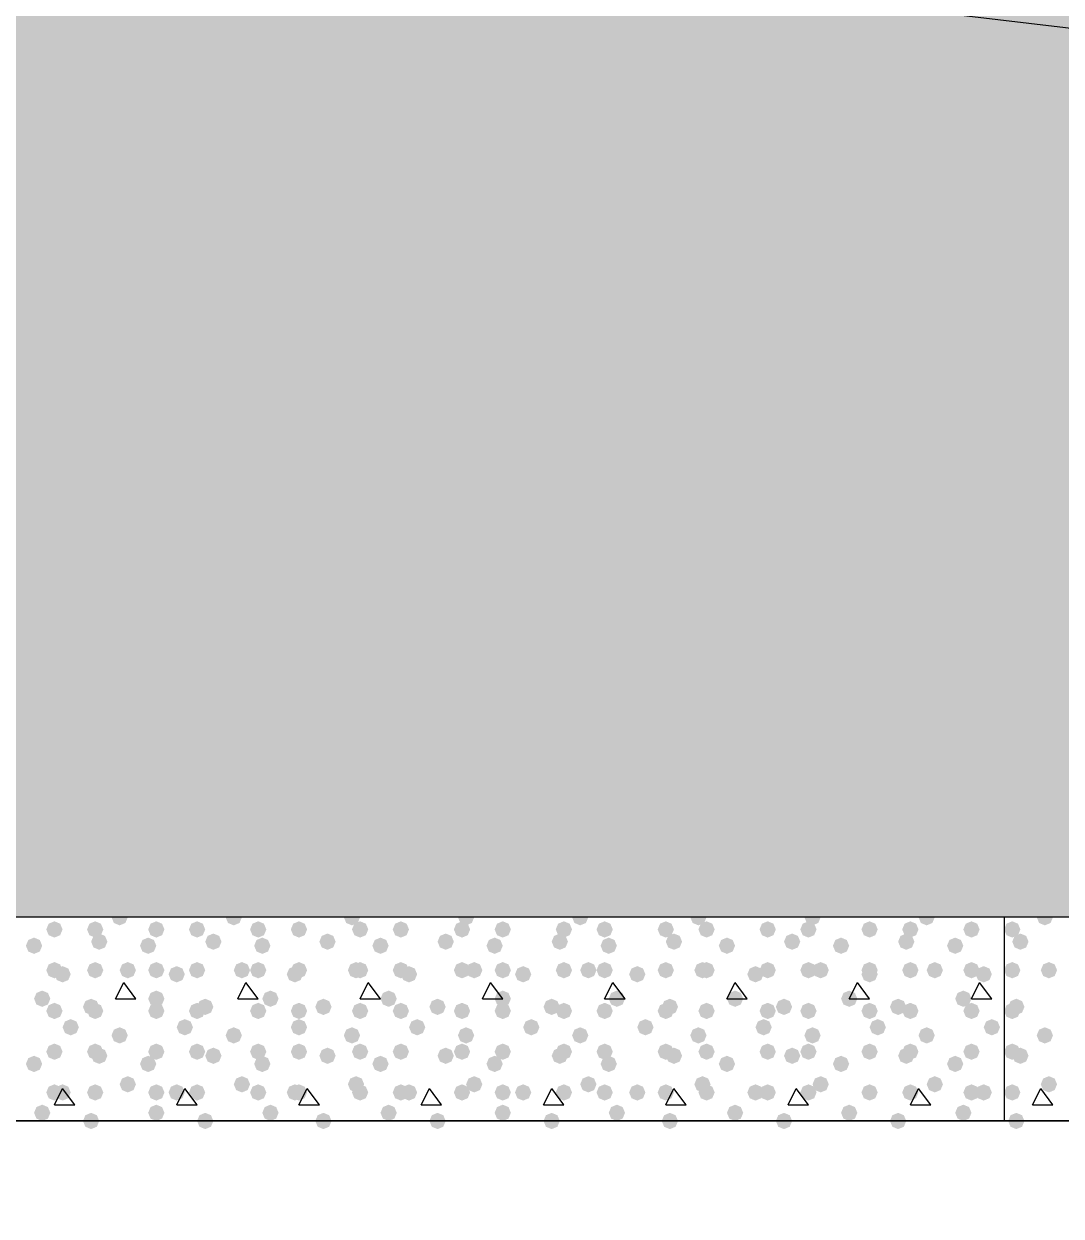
# Model space of a CAD drawing. Header units: millimetres. Extents: x 0 to 420, y 0 to 297.
# Drawn here: x 290.55 to 301.33, y 182.44 to 194.83 of the extents above; entities that cross this region are included whole.
import ezdxf

# ---------------------------------------------------------------- set-up
doc = ezdxf.new("R2010")
doc.units = ezdxf.units.MM
doc.layers.get('0').update_dxf_attribs({"linetype": 'CONTINUOUS'})

msp = doc.modelspace()

# ---------------------------------------------------------------- hatches: boundary and pattern name
at = {"true_color": 0x000008}
h = msp.add_hatch(color=0, dxfattribs=at)
h.paths.add_polyline_path([(379.518333, 204.639333), (218.101333, 204.639333), (379.518333, 185.547)], flags=0)
h.paths.add_polyline_path([(218.101333, 204.639333), (379.518333, 185.547), (218.101333, 185.547)], flags=0)
for points in [[(291.634333, 185.547), (291.609462, 185.487204), (291.549667, 185.462333), (291.489871, 185.487204), (291.465, 185.547), (291.489871, 185.606796), (291.549667, 185.631667), (291.609462, 185.606796)], [(292.819667, 185.547), (292.794796, 185.487204), (292.735, 185.462333), (292.675204, 185.487204), (292.650333, 185.547), (292.675204, 185.606796), (292.735, 185.631667), (292.794796, 185.606796)], [(294.047333, 185.547), (294.022462, 185.487204), (293.962667, 185.462333), (293.902871, 185.487204), (293.878, 185.547), (293.902871, 185.606796), (293.962667, 185.631667), (294.022462, 185.606796)], [(295.232667, 185.547), (295.207796, 185.487204), (295.148, 185.462333), (295.088204, 185.487204), (295.063333, 185.547), (295.088204, 185.606796), (295.148, 185.631667), (295.207796, 185.606796)], [(296.418, 185.547), (296.393129, 185.487204), (296.333333, 185.462333), (296.273537, 185.487204), (296.248667, 185.547), (296.273537, 185.606796), (296.333333, 185.631667), (296.393129, 185.606796)], [(297.645667, 185.547), (297.620796, 185.487204), (297.561, 185.462333), (297.501204, 185.487204), (297.476333, 185.547), (297.501204, 185.606796), (297.561, 185.631667), (297.620796, 185.606796)], [(298.831, 185.547), (298.806129, 185.487204), (298.746333, 185.462333), (298.686537, 185.487204), (298.661667, 185.547), (298.686537, 185.606796), (298.746333, 185.631667), (298.806129, 185.606796)], [(300.016333, 185.547), (299.991463, 185.487204), (299.931667, 185.462333), (299.871871, 185.487204), (299.847, 185.547), (299.871871, 185.606796), (299.931667, 185.631667), (299.991462, 185.606796)], [(290.957, 185.42), (290.932129, 185.360204), (290.872333, 185.335333), (290.812538, 185.360204), (290.787667, 185.42), (290.812537, 185.479796), (290.872333, 185.504667), (290.932129, 185.479796)], [(291.380333, 185.42), (291.355463, 185.360204), (291.295667, 185.335333), (291.235871, 185.360204), (291.211, 185.42), (291.235871, 185.479796), (291.295667, 185.504667), (291.355462, 185.479796)], [(292.015333, 185.42), (291.990463, 185.360204), (291.930667, 185.335333), (291.870871, 185.360204), (291.846, 185.42), (291.870871, 185.479796), (291.930667, 185.504667), (291.990462, 185.479796)], [(292.438667, 185.42), (292.413796, 185.360204), (292.354, 185.335333), (292.294204, 185.360204), (292.269333, 185.42), (292.294204, 185.479796), (292.354, 185.504667), (292.413796, 185.479796)], [(293.073667, 185.42), (293.048796, 185.360204), (292.989, 185.335333), (292.929204, 185.360204), (292.904333, 185.42), (292.929204, 185.479796), (292.989, 185.504667), (293.048796, 185.479796)], [(293.497, 185.42), (293.472129, 185.360204), (293.412333, 185.335333), (293.352538, 185.360204), (293.327667, 185.42), (293.352537, 185.479796), (293.412333, 185.504667), (293.472129, 185.479796)], [(294.132, 185.42), (294.107129, 185.360204), (294.047333, 185.335333), (293.987538, 185.360204), (293.962667, 185.42), (293.987537, 185.479796), (294.047333, 185.504667), (294.107129, 185.479796)], [(294.555333, 185.42), (294.530463, 185.360204), (294.470667, 185.335333), (294.410871, 185.360204), (294.386, 185.42), (294.410871, 185.479796), (294.470667, 185.504667), (294.530462, 185.479796)], [(295.190333, 185.42), (295.165462, 185.360204), (295.105667, 185.335333), (295.045871, 185.360204), (295.021, 185.42), (295.045871, 185.479796), (295.105667, 185.504667), (295.165462, 185.479796)], [(295.613667, 185.42), (295.588796, 185.360204), (295.529, 185.335333), (295.469204, 185.360204), (295.444333, 185.42), (295.469204, 185.479796), (295.529, 185.504667), (295.588796, 185.479796)], [(296.248667, 185.42), (296.223796, 185.360204), (296.164, 185.335333), (296.104204, 185.360204), (296.079333, 185.42), (296.104204, 185.479796), (296.164, 185.504667), (296.223796, 185.479796)], [(296.672, 185.42), (296.647129, 185.360204), (296.587333, 185.335333), (296.527537, 185.360204), (296.502667, 185.42), (296.527537, 185.479796), (296.587333, 185.504667), (296.647129, 185.479796)], [(297.307, 185.42), (297.282129, 185.360204), (297.222333, 185.335333), (297.162537, 185.360204), (297.137667, 185.42), (297.162537, 185.479796), (297.222333, 185.504667), (297.282129, 185.479796)], [(297.730333, 185.42), (297.705462, 185.360204), (297.645667, 185.335333), (297.585871, 185.360204), (297.561, 185.42), (297.585871, 185.479796), (297.645667, 185.504667), (297.705462, 185.479796)], [(298.365333, 185.42), (298.340463, 185.360204), (298.280667, 185.335333), (298.220871, 185.360204), (298.196, 185.42), (298.220871, 185.479796), (298.280667, 185.504667), (298.340462, 185.479796)], [(298.788667, 185.42), (298.763796, 185.360204), (298.704, 185.335333), (298.644204, 185.360204), (298.619333, 185.42), (298.644204, 185.479796), (298.704, 185.504667), (298.763796, 185.479796)], [(299.423667, 185.42), (299.398796, 185.360204), (299.339, 185.335333), (299.279204, 185.360204), (299.254333, 185.42), (299.279204, 185.479796), (299.339, 185.504667), (299.398796, 185.479796)], [(299.847, 185.42), (299.822129, 185.360204), (299.762333, 185.335333), (299.702538, 185.360204), (299.677667, 185.42), (299.702537, 185.479796), (299.762333, 185.504667), (299.822129, 185.479796)], [(300.482, 185.42), (300.457129, 185.360204), (300.397333, 185.335333), (300.337538, 185.360204), (300.312667, 185.42), (300.337537, 185.479796), (300.397333, 185.504667), (300.457129, 185.479796)], [(290.745333, 185.250667), (290.720463, 185.190871), (290.660667, 185.166), (290.600871, 185.190871), (290.576, 185.250667), (290.600871, 185.310462), (290.660667, 185.335333), (290.720462, 185.310463)], [(291.422667, 185.293), (291.397796, 185.233204), (291.338, 185.208333), (291.278204, 185.233204), (291.253333, 185.293), (291.278204, 185.352796), (291.338, 185.377667), (291.397796, 185.352796)], [(291.930667, 185.250667), (291.905796, 185.190871), (291.846, 185.166), (291.786204, 185.190871), (291.761333, 185.250667), (291.786204, 185.310462), (291.846, 185.335333), (291.905796, 185.310463)], [(292.608, 185.293), (292.583129, 185.233204), (292.523333, 185.208333), (292.463538, 185.233204), (292.438667, 185.293), (292.463537, 185.352796), (292.523333, 185.377667), (292.583129, 185.352796)], [(293.116, 185.250667), (293.091129, 185.190871), (293.031333, 185.166), (292.971537, 185.190871), (292.946667, 185.250667), (292.971537, 185.310462), (293.031333, 185.335333), (293.091129, 185.310463)], [(293.793333, 185.293), (293.768462, 185.233204), (293.708667, 185.208333), (293.648871, 185.233204), (293.624, 185.293), (293.648871, 185.352796), (293.708667, 185.377667), (293.768462, 185.352796)], [(294.343667, 185.250667), (294.318796, 185.190871), (294.259, 185.166), (294.199204, 185.190871), (294.174333, 185.250667), (294.199204, 185.310462), (294.259, 185.335333), (294.318796, 185.310463)], [(295.021, 185.293), (294.996129, 185.233204), (294.936333, 185.208333), (294.876537, 185.233204), (294.851667, 185.293), (294.876537, 185.352796), (294.936333, 185.377667), (294.996129, 185.352796)], [(295.529, 185.250667), (295.504129, 185.190871), (295.444333, 185.166), (295.384537, 185.190871), (295.359667, 185.250667), (295.384537, 185.310462), (295.444333, 185.335333), (295.504129, 185.310463)], [(296.206333, 185.293), (296.181462, 185.233204), (296.121667, 185.208333), (296.061871, 185.233204), (296.037, 185.293), (296.061871, 185.352796), (296.121667, 185.377667), (296.181462, 185.352796)], [(296.714333, 185.250667), (296.689462, 185.190871), (296.629667, 185.166), (296.569871, 185.190871), (296.545, 185.250667), (296.569871, 185.310462), (296.629667, 185.335333), (296.689462, 185.310463)], [(297.391667, 185.293), (297.366796, 185.233204), (297.307, 185.208333), (297.247204, 185.233204), (297.222333, 185.293), (297.247204, 185.352796), (297.307, 185.377667), (297.366796, 185.352796)], [(297.942, 185.250667), (297.917129, 185.190871), (297.857333, 185.166), (297.797537, 185.190871), (297.772667, 185.250667), (297.797537, 185.310462), (297.857333, 185.335333), (297.917129, 185.310463)], [(298.619333, 185.293), (298.594462, 185.233204), (298.534667, 185.208333), (298.474871, 185.233204), (298.45, 185.293), (298.474871, 185.352796), (298.534667, 185.377667), (298.594462, 185.352796)], [(299.127333, 185.250667), (299.102462, 185.190871), (299.042667, 185.166), (298.982871, 185.190871), (298.958, 185.250667), (298.982871, 185.310462), (299.042667, 185.335333), (299.102462, 185.310463)], [(299.804667, 185.293), (299.779796, 185.233204), (299.72, 185.208333), (299.660204, 185.233204), (299.635333, 185.293), (299.660204, 185.352796), (299.72, 185.377667), (299.779796, 185.352796)], [(300.312667, 185.250667), (300.287796, 185.190871), (300.228, 185.166), (300.168204, 185.190871), (300.143333, 185.250667), (300.168204, 185.310462), (300.228, 185.335333), (300.287796, 185.310463)], [(290.957, 184.996667), (290.932129, 184.936871), (290.872333, 184.912), (290.812538, 184.936871), (290.787667, 184.996667), (290.812537, 185.056462), (290.872333, 185.081333), (290.932129, 185.056463)], [(291.380333, 184.996667), (291.355463, 184.936871), (291.295667, 184.912), (291.235871, 184.936871), (291.211, 184.996667), (291.235871, 185.056462), (291.295667, 185.081333), (291.355462, 185.056463)], [(291.719, 184.996667), (291.694129, 184.936871), (291.634333, 184.912), (291.574538, 184.936871), (291.549667, 184.996667), (291.574537, 185.056462), (291.634333, 185.081333), (291.694129, 185.056463)], [(292.015333, 184.996667), (291.990463, 184.936871), (291.930667, 184.912), (291.870871, 184.936871), (291.846, 184.996667), (291.870871, 185.056462), (291.930667, 185.081333), (291.990462, 185.056463)], [(292.438667, 184.996667), (292.413796, 184.936871), (292.354, 184.912), (292.294204, 184.936871), (292.269333, 184.996667), (292.294204, 185.056462), (292.354, 185.081333), (292.413796, 185.056463)], [(292.904333, 184.996667), (292.879462, 184.936871), (292.819667, 184.912), (292.759871, 184.936871), (292.735, 184.996667), (292.759871, 185.056462), (292.819667, 185.081333), (292.879462, 185.056463)], [(293.073667, 184.996667), (293.048796, 184.936871), (292.989, 184.912), (292.929204, 184.936871), (292.904333, 184.996667), (292.929204, 185.056462), (292.989, 185.081333), (293.048796, 185.056463)], [(293.497, 184.996667), (293.472129, 184.936871), (293.412333, 184.912), (293.352538, 184.936871), (293.327667, 184.996667), (293.352537, 185.056462), (293.412333, 185.081333), (293.472129, 185.056463)], [(294.089667, 184.996667), (294.064796, 184.936871), (294.005, 184.912), (293.945204, 184.936871), (293.920333, 184.996667), (293.945204, 185.056462), (294.005, 185.081333), (294.064796, 185.056463)], [(294.132, 184.996667), (294.107129, 184.936871), (294.047333, 184.912), (293.987538, 184.936871), (293.962667, 184.996667), (293.987537, 185.056462), (294.047333, 185.081333), (294.107129, 185.056463)], [(294.555333, 184.996667), (294.530463, 184.936871), (294.470667, 184.912), (294.410871, 184.936871), (294.386, 184.996667), (294.410871, 185.056462), (294.470667, 185.081333), (294.530462, 185.056463)], [(295.190333, 184.996667), (295.165462, 184.936871), (295.105667, 184.912), (295.045871, 184.936871), (295.021, 184.996667), (295.045871, 185.056462), (295.105667, 185.081333), (295.165462, 185.056463)], [(295.317333, 184.996667), (295.292462, 184.936871), (295.232667, 184.912), (295.172871, 184.936871), (295.148, 184.996667), (295.172871, 185.056462), (295.232667, 185.081333), (295.292462, 185.056463)], [(295.613667, 184.996667), (295.588796, 184.936871), (295.529, 184.912), (295.469204, 184.936871), (295.444333, 184.996667), (295.469204, 185.056462), (295.529, 185.081333), (295.588796, 185.056463)], [(296.248667, 184.996667), (296.223796, 184.936871), (296.164, 184.912), (296.104204, 184.936871), (296.079333, 184.996667), (296.104204, 185.056462), (296.164, 185.081333), (296.223796, 185.056463)], [(296.502667, 184.996667), (296.477796, 184.936871), (296.418, 184.912), (296.358204, 184.936871), (296.333333, 184.996667), (296.358204, 185.056462), (296.418, 185.081333), (296.477796, 185.056463)], [(296.672, 184.996667), (296.647129, 184.936871), (296.587333, 184.912), (296.527537, 184.936871), (296.502667, 184.996667), (296.527537, 185.056462), (296.587333, 185.081333), (296.647129, 185.056463)], [(297.307, 184.996667), (297.282129, 184.936871), (297.222333, 184.912), (297.162537, 184.936871), (297.137667, 184.996667), (297.162537, 185.056462), (297.222333, 185.081333), (297.282129, 185.056463)], [(297.688, 184.996667), (297.663129, 184.936871), (297.603333, 184.912), (297.543537, 184.936871), (297.518667, 184.996667), (297.543537, 185.056462), (297.603333, 185.081333), (297.663129, 185.056463)], [(297.730333, 184.996667), (297.705462, 184.936871), (297.645667, 184.912), (297.585871, 184.936871), (297.561, 184.996667), (297.585871, 185.056462), (297.645667, 185.081333), (297.705462, 185.056463)], [(298.365333, 184.996667), (298.340463, 184.936871), (298.280667, 184.912), (298.220871, 184.936871), (298.196, 184.996667), (298.220871, 185.056462), (298.280667, 185.081333), (298.340462, 185.056463)], [(298.788667, 184.996667), (298.763796, 184.936871), (298.704, 184.912), (298.644204, 184.936871), (298.619333, 184.996667), (298.644204, 185.056462), (298.704, 185.081333), (298.763796, 185.056463)], [(298.915667, 184.996667), (298.890796, 184.936871), (298.831, 184.912), (298.771204, 184.936871), (298.746333, 184.996667), (298.771204, 185.056462), (298.831, 185.081333), (298.890796, 185.056463)], [(299.423667, 184.996667), (299.398796, 184.936871), (299.339, 184.912), (299.279204, 184.936871), (299.254333, 184.996667), (299.279204, 185.056462), (299.339, 185.081333), (299.398796, 185.056463)], [(299.847, 184.996667), (299.822129, 184.936871), (299.762333, 184.912), (299.702538, 184.936871), (299.677667, 184.996667), (299.702537, 185.056462), (299.762333, 185.081333), (299.822129, 185.056463)], [(300.101, 184.996667), (300.076129, 184.936871), (300.016333, 184.912), (299.956537, 184.936871), (299.931667, 184.996667), (299.956537, 185.056462), (300.016333, 185.081333), (300.076129, 185.056463)], [(300.482, 184.996667), (300.457129, 184.936871), (300.397333, 184.912), (300.337538, 184.936871), (300.312667, 184.996667), (300.337537, 185.056462), (300.397333, 185.081333), (300.457129, 185.056463)], [(291.041667, 184.954333), (291.016796, 184.894537), (290.957, 184.869667), (290.897204, 184.894537), (290.872333, 184.954333), (290.897204, 185.014129), (290.957, 185.039), (291.016796, 185.014129)], [(292.227, 184.954333), (292.202129, 184.894537), (292.142333, 184.869667), (292.082538, 184.894537), (292.057667, 184.954333), (292.082537, 185.014129), (292.142333, 185.039), (292.202129, 185.014129)], [(293.454667, 184.954333), (293.429796, 184.894537), (293.37, 184.869667), (293.310204, 184.894537), (293.285333, 184.954333), (293.310204, 185.014129), (293.37, 185.039), (293.429796, 185.014129)], [(294.64, 184.954333), (294.615129, 184.894537), (294.555333, 184.869667), (294.495538, 184.894537), (294.470667, 184.954333), (294.495537, 185.014129), (294.555333, 185.039), (294.615129, 185.014129)], [(295.825333, 184.954333), (295.800462, 184.894537), (295.740667, 184.869667), (295.680871, 184.894537), (295.656, 184.954333), (295.680871, 185.014129), (295.740667, 185.039), (295.800462, 185.014129)], [(297.010667, 184.954333), (296.985796, 184.894537), (296.926, 184.869667), (296.866204, 184.894537), (296.841333, 184.954333), (296.866204, 185.014129), (296.926, 185.039), (296.985796, 185.014129)], [(298.238333, 184.954333), (298.213462, 184.894537), (298.153667, 184.869667), (298.093871, 184.894537), (298.069, 184.954333), (298.093871, 185.014129), (298.153667, 185.039), (298.213462, 185.014129)], [(299.423667, 184.954333), (299.398796, 184.894537), (299.339, 184.869667), (299.279204, 184.894537), (299.254333, 184.954333), (299.279204, 185.014129), (299.339, 185.039), (299.398796, 185.014129)], [(300.609, 184.954333), (300.584129, 184.894537), (300.524333, 184.869667), (300.464538, 184.894537), (300.439667, 184.954333), (300.464537, 185.014129), (300.524333, 185.039), (300.584129, 185.014129)], [(290.83, 184.700333), (290.805129, 184.640537), (290.745333, 184.615667), (290.685538, 184.640537), (290.660667, 184.700333), (290.685537, 184.760129), (290.745333, 184.785), (290.805129, 184.760129)], [(291.338, 184.615667), (291.313129, 184.555871), (291.253333, 184.531), (291.193537, 184.555871), (291.168667, 184.615667), (291.193537, 184.675462), (291.253333, 184.700333), (291.313129, 184.675463)], [(292.015333, 184.700333), (291.990463, 184.640537), (291.930667, 184.615667), (291.870871, 184.640537), (291.846, 184.700333), (291.870871, 184.760129), (291.930667, 184.785), (291.990462, 184.760129)], [(292.523333, 184.615667), (292.498462, 184.555871), (292.438667, 184.531), (292.378871, 184.555871), (292.354, 184.615667), (292.378871, 184.675462), (292.438667, 184.700333), (292.498462, 184.675463)], [(293.200667, 184.700333), (293.175796, 184.640537), (293.116, 184.615667), (293.056204, 184.640537), (293.031333, 184.700333), (293.056204, 184.760129), (293.116, 184.785), (293.175796, 184.760129)], [(293.751, 184.615667), (293.726129, 184.555871), (293.666333, 184.531), (293.606537, 184.555871), (293.581667, 184.615667), (293.606537, 184.675462), (293.666333, 184.700333), (293.726129, 184.675463)], [(294.428333, 184.700333), (294.403462, 184.640537), (294.343667, 184.615667), (294.283871, 184.640537), (294.259, 184.700333), (294.283871, 184.760129), (294.343667, 184.785), (294.403462, 184.760129)], [(294.936333, 184.615667), (294.911462, 184.555871), (294.851667, 184.531), (294.791871, 184.555871), (294.767, 184.615667), (294.791871, 184.675462), (294.851667, 184.700333), (294.911462, 184.675463)], [(295.613667, 184.700333), (295.588796, 184.640537), (295.529, 184.615667), (295.469204, 184.640537), (295.444333, 184.700333), (295.469204, 184.760129), (295.529, 184.785), (295.588796, 184.760129)], [(296.121667, 184.615667), (296.096796, 184.555871), (296.037, 184.531), (295.977204, 184.555871), (295.952333, 184.615667), (295.977204, 184.675462), (296.037, 184.700333), (296.096796, 184.675463)], [(296.799, 184.700333), (296.774129, 184.640537), (296.714333, 184.615667), (296.654537, 184.640537), (296.629667, 184.700333), (296.654537, 184.760129), (296.714333, 184.785), (296.774129, 184.760129)], [(297.349333, 184.615667), (297.324462, 184.555871), (297.264667, 184.531), (297.204871, 184.555871), (297.18, 184.615667), (297.204871, 184.675462), (297.264667, 184.700333), (297.324462, 184.675463)], [(298.026667, 184.700333), (298.001796, 184.640537), (297.942, 184.615667), (297.882204, 184.640537), (297.857333, 184.700333), (297.882204, 184.760129), (297.942, 184.785), (298.001796, 184.760129)], [(298.534667, 184.615667), (298.509796, 184.555871), (298.45, 184.531), (298.390204, 184.555871), (298.365333, 184.615667), (298.390204, 184.675462), (298.45, 184.700333), (298.509796, 184.675463)], [(299.212, 184.700333), (299.187129, 184.640537), (299.127333, 184.615667), (299.067538, 184.640537), (299.042667, 184.700333), (299.067537, 184.760129), (299.127333, 184.785), (299.187129, 184.760129)], [(299.72, 184.615667), (299.695129, 184.555871), (299.635333, 184.531), (299.575538, 184.555871), (299.550667, 184.615667), (299.575537, 184.675462), (299.635333, 184.700333), (299.695129, 184.675463)], [(300.397333, 184.700333), (300.372462, 184.640537), (300.312667, 184.615667), (300.252871, 184.640537), (300.228, 184.700333), (300.252871, 184.760129), (300.312667, 184.785), (300.372462, 184.760129)], [(290.957, 184.573333), (290.932129, 184.513537), (290.872333, 184.488667), (290.812538, 184.513537), (290.787667, 184.573333), (290.812537, 184.633129), (290.872333, 184.658), (290.932129, 184.633129)], [(291.380333, 184.573333), (291.355463, 184.513537), (291.295667, 184.488667), (291.235871, 184.513537), (291.211, 184.573333), (291.235871, 184.633129), (291.295667, 184.658), (291.355462, 184.633129)], [(292.015333, 184.573333), (291.990463, 184.513537), (291.930667, 184.488667), (291.870871, 184.513537), (291.846, 184.573333), (291.870871, 184.633129), (291.930667, 184.658), (291.990462, 184.633129)], [(292.438667, 184.573333), (292.413796, 184.513537), (292.354, 184.488667), (292.294204, 184.513537), (292.269333, 184.573333), (292.294204, 184.633129), (292.354, 184.658), (292.413796, 184.633129)], [(293.073667, 184.573333), (293.048796, 184.513537), (292.989, 184.488667), (292.929204, 184.513537), (292.904333, 184.573333), (292.929204, 184.633129), (292.989, 184.658), (293.048796, 184.633129)], [(293.497, 184.573333), (293.472129, 184.513537), (293.412333, 184.488667), (293.352538, 184.513537), (293.327667, 184.573333), (293.352537, 184.633129), (293.412333, 184.658), (293.472129, 184.633129)], [(294.132, 184.573333), (294.107129, 184.513537), (294.047333, 184.488667), (293.987538, 184.513537), (293.962667, 184.573333), (293.987537, 184.633129), (294.047333, 184.658), (294.107129, 184.633129)], [(294.555333, 184.573333), (294.530463, 184.513537), (294.470667, 184.488667), (294.410871, 184.513537), (294.386, 184.573333), (294.410871, 184.633129), (294.470667, 184.658), (294.530462, 184.633129)], [(295.190333, 184.573333), (295.165462, 184.513537), (295.105667, 184.488667), (295.045871, 184.513537), (295.021, 184.573333), (295.045871, 184.633129), (295.105667, 184.658), (295.165462, 184.633129)], [(295.613667, 184.573333), (295.588796, 184.513537), (295.529, 184.488667), (295.469204, 184.513537), (295.444333, 184.573333), (295.469204, 184.633129), (295.529, 184.658), (295.588796, 184.633129)], [(296.248667, 184.573333), (296.223796, 184.513537), (296.164, 184.488667), (296.104204, 184.513537), (296.079333, 184.573333), (296.104204, 184.633129), (296.164, 184.658), (296.223796, 184.633129)], [(296.672, 184.573333), (296.647129, 184.513537), (296.587333, 184.488667), (296.527537, 184.513537), (296.502667, 184.573333), (296.527537, 184.633129), (296.587333, 184.658), (296.647129, 184.633129)], [(297.307, 184.573333), (297.282129, 184.513537), (297.222333, 184.488667), (297.162537, 184.513537), (297.137667, 184.573333), (297.162537, 184.633129), (297.222333, 184.658), (297.282129, 184.633129)], [(297.730333, 184.573333), (297.705462, 184.513537), (297.645667, 184.488667), (297.585871, 184.513537), (297.561, 184.573333), (297.585871, 184.633129), (297.645667, 184.658), (297.705462, 184.633129)], [(298.365333, 184.573333), (298.340463, 184.513537), (298.280667, 184.488667), (298.220871, 184.513537), (298.196, 184.573333), (298.220871, 184.633129), (298.280667, 184.658), (298.340462, 184.633129)], [(298.788667, 184.573333), (298.763796, 184.513537), (298.704, 184.488667), (298.644204, 184.513537), (298.619333, 184.573333), (298.644204, 184.633129), (298.704, 184.658), (298.763796, 184.633129)], [(299.423667, 184.573333), (299.398796, 184.513537), (299.339, 184.488667), (299.279204, 184.513537), (299.254333, 184.573333), (299.279204, 184.633129), (299.339, 184.658), (299.398796, 184.633129)], [(299.847, 184.573333), (299.822129, 184.513537), (299.762333, 184.488667), (299.702538, 184.513537), (299.677667, 184.573333), (299.702537, 184.633129), (299.762333, 184.658), (299.822129, 184.633129)], [(300.482, 184.573333), (300.457129, 184.513537), (300.397333, 184.488667), (300.337538, 184.513537), (300.312667, 184.573333), (300.337537, 184.633129), (300.397333, 184.658), (300.457129, 184.633129)], [(291.126333, 184.404), (291.101462, 184.344204), (291.041667, 184.319333), (290.981871, 184.344204), (290.957, 184.404), (290.981871, 184.463796), (291.041667, 184.488667), (291.101462, 184.463796)], [(292.311667, 184.404), (292.286796, 184.344204), (292.227, 184.319333), (292.167204, 184.344204), (292.142333, 184.404), (292.167204, 184.463796), (292.227, 184.488667), (292.286796, 184.463796)], [(293.497, 184.404), (293.472129, 184.344204), (293.412333, 184.319333), (293.352538, 184.344204), (293.327667, 184.404), (293.352537, 184.463796), (293.412333, 184.488667), (293.472129, 184.463796)], [(294.724667, 184.404), (294.699796, 184.344204), (294.64, 184.319333), (294.580204, 184.344204), (294.555333, 184.404), (294.580204, 184.463796), (294.64, 184.488667), (294.699796, 184.463796)], [(295.91, 184.404), (295.885129, 184.344204), (295.825333, 184.319333), (295.765538, 184.344204), (295.740667, 184.404), (295.765537, 184.463796), (295.825333, 184.488667), (295.885129, 184.463796)], [(297.095333, 184.404), (297.070462, 184.344204), (297.010667, 184.319333), (296.950871, 184.344204), (296.926, 184.404), (296.950871, 184.463796), (297.010667, 184.488667), (297.070462, 184.463796)], [(298.323, 184.404), (298.298129, 184.344204), (298.238333, 184.319333), (298.178538, 184.344204), (298.153667, 184.404), (298.178537, 184.463796), (298.238333, 184.488667), (298.298129, 184.463796)], [(299.508333, 184.404), (299.483462, 184.344204), (299.423667, 184.319333), (299.363871, 184.344204), (299.339, 184.404), (299.363871, 184.463796), (299.423667, 184.488667), (299.483462, 184.463796)], [(300.693667, 184.404), (300.668796, 184.344204), (300.609, 184.319333), (300.549204, 184.344204), (300.524333, 184.404), (300.549204, 184.463796), (300.609, 184.488667), (300.668796, 184.463796)], [(291.634333, 184.319333), (291.609462, 184.259537), (291.549667, 184.234667), (291.489871, 184.259537), (291.465, 184.319333), (291.489871, 184.379129), (291.549667, 184.404), (291.609462, 184.379129)], [(292.819667, 184.319333), (292.794796, 184.259537), (292.735, 184.234667), (292.675204, 184.259537), (292.650333, 184.319333), (292.675204, 184.379129), (292.735, 184.404), (292.794796, 184.379129)], [(294.047333, 184.319333), (294.022462, 184.259537), (293.962667, 184.234667), (293.902871, 184.259537), (293.878, 184.319333), (293.902871, 184.379129), (293.962667, 184.404), (294.022462, 184.379129)], [(295.232667, 184.319333), (295.207796, 184.259537), (295.148, 184.234667), (295.088204, 184.259537), (295.063333, 184.319333), (295.088204, 184.379129), (295.148, 184.404), (295.207796, 184.379129)], [(296.418, 184.319333), (296.393129, 184.259537), (296.333333, 184.234667), (296.273537, 184.259537), (296.248667, 184.319333), (296.273537, 184.379129), (296.333333, 184.404), (296.393129, 184.379129)], [(297.645667, 184.319333), (297.620796, 184.259537), (297.561, 184.234667), (297.501204, 184.259537), (297.476333, 184.319333), (297.501204, 184.379129), (297.561, 184.404), (297.620796, 184.379129)], [(298.831, 184.319333), (298.806129, 184.259537), (298.746333, 184.234667), (298.686537, 184.259537), (298.661667, 184.319333), (298.686537, 184.379129), (298.746333, 184.404), (298.806129, 184.379129)], [(300.016333, 184.319333), (299.991463, 184.259537), (299.931667, 184.234667), (299.871871, 184.259537), (299.847, 184.319333), (299.871871, 184.379129), (299.931667, 184.404), (299.991462, 184.379129)], [(290.957, 184.15), (290.932129, 184.090204), (290.872333, 184.065333), (290.812538, 184.090204), (290.787667, 184.15), (290.812537, 184.209796), (290.872333, 184.234667), (290.932129, 184.209796)], [(291.380333, 184.15), (291.355463, 184.090204), (291.295667, 184.065333), (291.235871, 184.090204), (291.211, 184.15), (291.235871, 184.209796), (291.295667, 184.234667), (291.355462, 184.209796)], [(291.422667, 184.107667), (291.397796, 184.047871), (291.338, 184.023), (291.278204, 184.047871), (291.253333, 184.107667), (291.278204, 184.167462), (291.338, 184.192333), (291.397796, 184.167463)], [(292.015333, 184.15), (291.990463, 184.090204), (291.930667, 184.065333), (291.870871, 184.090204), (291.846, 184.15), (291.870871, 184.209796), (291.930667, 184.234667), (291.990462, 184.209796)], [(292.438667, 184.15), (292.413796, 184.090204), (292.354, 184.065333), (292.294204, 184.090204), (292.269333, 184.15), (292.294204, 184.209796), (292.354, 184.234667), (292.413796, 184.209796)], [(292.608, 184.107667), (292.583129, 184.047871), (292.523333, 184.023), (292.463538, 184.047871), (292.438667, 184.107667), (292.463537, 184.167462), (292.523333, 184.192333), (292.583129, 184.167463)], [(293.073667, 184.15), (293.048796, 184.090204), (292.989, 184.065333), (292.929204, 184.090204), (292.904333, 184.15), (292.929204, 184.209796), (292.989, 184.234667), (293.048796, 184.209796)], [(293.497, 184.15), (293.472129, 184.090204), (293.412333, 184.065333), (293.352538, 184.090204), (293.327667, 184.15), (293.352537, 184.209796), (293.412333, 184.234667), (293.472129, 184.209796)], [(293.793333, 184.107667), (293.768462, 184.047871), (293.708667, 184.023), (293.648871, 184.047871), (293.624, 184.107667), (293.648871, 184.167462), (293.708667, 184.192333), (293.768462, 184.167463)], [(294.132, 184.15), (294.107129, 184.090204), (294.047333, 184.065333), (293.987538, 184.090204), (293.962667, 184.15), (293.987537, 184.209796), (294.047333, 184.234667), (294.107129, 184.209796)], [(294.555333, 184.15), (294.530463, 184.090204), (294.470667, 184.065333), (294.410871, 184.090204), (294.386, 184.15), (294.410871, 184.209796), (294.470667, 184.234667), (294.530462, 184.209796)], [(295.021, 184.107667), (294.996129, 184.047871), (294.936333, 184.023), (294.876537, 184.047871), (294.851667, 184.107667), (294.876537, 184.167462), (294.936333, 184.192333), (294.996129, 184.167463)], [(295.190333, 184.15), (295.165462, 184.090204), (295.105667, 184.065333), (295.045871, 184.090204), (295.021, 184.15), (295.045871, 184.209796), (295.105667, 184.234667), (295.165462, 184.209796)], [(295.613667, 184.15), (295.588796, 184.090204), (295.529, 184.065333), (295.469204, 184.090204), (295.444333, 184.15), (295.469204, 184.209796), (295.529, 184.234667), (295.588796, 184.209796)], [(296.206333, 184.107667), (296.181462, 184.047871), (296.121667, 184.023), (296.061871, 184.047871), (296.037, 184.107667), (296.061871, 184.167462), (296.121667, 184.192333), (296.181462, 184.167463)], [(296.248667, 184.15), (296.223796, 184.090204), (296.164, 184.065333), (296.104204, 184.090204), (296.079333, 184.15), (296.104204, 184.209796), (296.164, 184.234667), (296.223796, 184.209796)], [(296.672, 184.15), (296.647129, 184.090204), (296.587333, 184.065333), (296.527537, 184.090204), (296.502667, 184.15), (296.527537, 184.209796), (296.587333, 184.234667), (296.647129, 184.209796)], [(297.307, 184.15), (297.282129, 184.090204), (297.222333, 184.065333), (297.162537, 184.090204), (297.137667, 184.15), (297.162537, 184.209796), (297.222333, 184.234667), (297.282129, 184.209796)], [(297.391667, 184.107667), (297.366796, 184.047871), (297.307, 184.023), (297.247204, 184.047871), (297.222333, 184.107667), (297.247204, 184.167462), (297.307, 184.192333), (297.366796, 184.167463)], [(297.730333, 184.15), (297.705462, 184.090204), (297.645667, 184.065333), (297.585871, 184.090204), (297.561, 184.15), (297.585871, 184.209796), (297.645667, 184.234667), (297.705462, 184.209796)], [(298.365333, 184.15), (298.340463, 184.090204), (298.280667, 184.065333), (298.220871, 184.090204), (298.196, 184.15), (298.220871, 184.209796), (298.280667, 184.234667), (298.340462, 184.209796)], [(298.619333, 184.107667), (298.594462, 184.047871), (298.534667, 184.023), (298.474871, 184.047871), (298.45, 184.107667), (298.474871, 184.167462), (298.534667, 184.192333), (298.594462, 184.167463)], [(298.788667, 184.15), (298.763796, 184.090204), (298.704, 184.065333), (298.644204, 184.090204), (298.619333, 184.15), (298.644204, 184.209796), (298.704, 184.234667), (298.763796, 184.209796)], [(299.423667, 184.15), (299.398796, 184.090204), (299.339, 184.065333), (299.279204, 184.090204), (299.254333, 184.15), (299.279204, 184.209796), (299.339, 184.234667), (299.398796, 184.209796)], [(299.804667, 184.107667), (299.779796, 184.047871), (299.72, 184.023), (299.660204, 184.047871), (299.635333, 184.107667), (299.660204, 184.167462), (299.72, 184.192333), (299.779796, 184.167463)], [(299.847, 184.15), (299.822129, 184.090204), (299.762333, 184.065333), (299.702538, 184.090204), (299.677667, 184.15), (299.702537, 184.209796), (299.762333, 184.234667), (299.822129, 184.209796)], [(300.482, 184.15), (300.457129, 184.090204), (300.397333, 184.065333), (300.337538, 184.090204), (300.312667, 184.15), (300.337537, 184.209796), (300.397333, 184.234667), (300.457129, 184.209796)], [(290.745333, 184.023), (290.720463, 183.963204), (290.660667, 183.938333), (290.600871, 183.963204), (290.576, 184.023), (290.600871, 184.082796), (290.660667, 184.107667), (290.720462, 184.082796)], [(291.930667, 184.023), (291.905796, 183.963204), (291.846, 183.938333), (291.786204, 183.963204), (291.761333, 184.023), (291.786204, 184.082796), (291.846, 184.107667), (291.905796, 184.082796)], [(293.116, 184.023), (293.091129, 183.963204), (293.031333, 183.938333), (292.971537, 183.963204), (292.946667, 184.023), (292.971537, 184.082796), (293.031333, 184.107667), (293.091129, 184.082796)], [(294.343667, 184.023), (294.318796, 183.963204), (294.259, 183.938333), (294.199204, 183.963204), (294.174333, 184.023), (294.199204, 184.082796), (294.259, 184.107667), (294.318796, 184.082796)], [(295.529, 184.023), (295.504129, 183.963204), (295.444333, 183.938333), (295.384537, 183.963204), (295.359667, 184.023), (295.384537, 184.082796), (295.444333, 184.107667), (295.504129, 184.082796)], [(296.714333, 184.023), (296.689462, 183.963204), (296.629667, 183.938333), (296.569871, 183.963204), (296.545, 184.023), (296.569871, 184.082796), (296.629667, 184.107667), (296.689462, 184.082796)], [(297.942, 184.023), (297.917129, 183.963204), (297.857333, 183.938333), (297.797537, 183.963204), (297.772667, 184.023), (297.797537, 184.082796), (297.857333, 184.107667), (297.917129, 184.082796)], [(299.127333, 184.023), (299.102462, 183.963204), (299.042667, 183.938333), (298.982871, 183.963204), (298.958, 184.023), (298.982871, 184.082796), (299.042667, 184.107667), (299.102462, 184.082796)], [(300.312667, 184.023), (300.287796, 183.963204), (300.228, 183.938333), (300.168204, 183.963204), (300.143333, 184.023), (300.168204, 184.082796), (300.228, 184.107667), (300.287796, 184.082796)], [(290.957, 183.726667), (290.932129, 183.666871), (290.872333, 183.642), (290.812538, 183.666871), (290.787667, 183.726667), (290.812537, 183.786462), (290.872333, 183.811333), (290.932129, 183.786463)], [(291.041667, 183.726667), (291.016796, 183.666871), (290.957, 183.642), (290.897204, 183.666871), (290.872333, 183.726667), (290.897204, 183.786462), (290.957, 183.811333), (291.016796, 183.786463)], [(291.380333, 183.726667), (291.355463, 183.666871), (291.295667, 183.642), (291.235871, 183.666871), (291.211, 183.726667), (291.235871, 183.786462), (291.295667, 183.811333), (291.355462, 183.786463)], [(291.719, 183.811333), (291.694129, 183.751537), (291.634333, 183.726667), (291.574538, 183.751537), (291.549667, 183.811333), (291.574537, 183.871129), (291.634333, 183.896), (291.694129, 183.871129)], [(292.015333, 183.726667), (291.990463, 183.666871), (291.930667, 183.642), (291.870871, 183.666871), (291.846, 183.726667), (291.870871, 183.786462), (291.930667, 183.811333), (291.990462, 183.786463)], [(292.227, 183.726667), (292.202129, 183.666871), (292.142333, 183.642), (292.082538, 183.666871), (292.057667, 183.726667), (292.082537, 183.786462), (292.142333, 183.811333), (292.202129, 183.786463)], [(292.438667, 183.726667), (292.413796, 183.666871), (292.354, 183.642), (292.294204, 183.666871), (292.269333, 183.726667), (292.294204, 183.786462), (292.354, 183.811333), (292.413796, 183.786463)], [(292.904333, 183.811333), (292.879462, 183.751537), (292.819667, 183.726667), (292.759871, 183.751537), (292.735, 183.811333), (292.759871, 183.871129), (292.819667, 183.896), (292.879462, 183.871129)], [(293.073667, 183.726667), (293.048796, 183.666871), (292.989, 183.642), (292.929204, 183.666871), (292.904333, 183.726667), (292.929204, 183.786462), (292.989, 183.811333), (293.048796, 183.786463)], [(293.454667, 183.726667), (293.429796, 183.666871), (293.37, 183.642), (293.310204, 183.666871), (293.285333, 183.726667), (293.310204, 183.786462), (293.37, 183.811333), (293.429796, 183.786463)], [(293.497, 183.726667), (293.472129, 183.666871), (293.412333, 183.642), (293.352538, 183.666871), (293.327667, 183.726667), (293.352537, 183.786462), (293.412333, 183.811333), (293.472129, 183.786463)], [(294.089667, 183.811333), (294.064796, 183.751537), (294.005, 183.726667), (293.945204, 183.751537), (293.920333, 183.811333), (293.945204, 183.871129), (294.005, 183.896), (294.064796, 183.871129)], [(294.132, 183.726667), (294.107129, 183.666871), (294.047333, 183.642), (293.987538, 183.666871), (293.962667, 183.726667), (293.987537, 183.786462), (294.047333, 183.811333), (294.107129, 183.786463)], [(294.555333, 183.726667), (294.530463, 183.666871), (294.470667, 183.642), (294.410871, 183.666871), (294.386, 183.726667), (294.410871, 183.786462), (294.470667, 183.811333), (294.530462, 183.786463)], [(294.64, 183.726667), (294.615129, 183.666871), (294.555333, 183.642), (294.495538, 183.666871), (294.470667, 183.726667), (294.495537, 183.786462), (294.555333, 183.811333), (294.615129, 183.786463)], [(295.190333, 183.726667), (295.165462, 183.666871), (295.105667, 183.642), (295.045871, 183.666871), (295.021, 183.726667), (295.045871, 183.786462), (295.105667, 183.811333), (295.165462, 183.786463)], [(295.317333, 183.811333), (295.292462, 183.751537), (295.232667, 183.726667), (295.172871, 183.751537), (295.148, 183.811333), (295.172871, 183.871129), (295.232667, 183.896), (295.292462, 183.871129)], [(295.613667, 183.726667), (295.588796, 183.666871), (295.529, 183.642), (295.469204, 183.666871), (295.444333, 183.726667), (295.469204, 183.786462), (295.529, 183.811333), (295.588796, 183.786463)], [(295.825333, 183.726667), (295.800462, 183.666871), (295.740667, 183.642), (295.680871, 183.666871), (295.656, 183.726667), (295.680871, 183.786462), (295.740667, 183.811333), (295.800462, 183.786463)], [(296.248667, 183.726667), (296.223796, 183.666871), (296.164, 183.642), (296.104204, 183.666871), (296.079333, 183.726667), (296.104204, 183.786462), (296.164, 183.811333), (296.223796, 183.786463)], [(296.502667, 183.811333), (296.477796, 183.751537), (296.418, 183.726667), (296.358204, 183.751537), (296.333333, 183.811333), (296.358204, 183.871129), (296.418, 183.896), (296.477796, 183.871129)], [(296.672, 183.726667), (296.647129, 183.666871), (296.587333, 183.642), (296.527537, 183.666871), (296.502667, 183.726667), (296.527537, 183.786462), (296.587333, 183.811333), (296.647129, 183.786463)], [(297.010667, 183.726667), (296.985796, 183.666871), (296.926, 183.642), (296.866204, 183.666871), (296.841333, 183.726667), (296.866204, 183.786462), (296.926, 183.811333), (296.985796, 183.786463)], [(297.307, 183.726667), (297.282129, 183.666871), (297.222333, 183.642), (297.162537, 183.666871), (297.137667, 183.726667), (297.162537, 183.786462), (297.222333, 183.811333), (297.282129, 183.786463)], [(297.688, 183.811333), (297.663129, 183.751537), (297.603333, 183.726667), (297.543537, 183.751537), (297.518667, 183.811333), (297.543537, 183.871129), (297.603333, 183.896), (297.663129, 183.871129)], [(297.730333, 183.726667), (297.705462, 183.666871), (297.645667, 183.642), (297.585871, 183.666871), (297.561, 183.726667), (297.585871, 183.786462), (297.645667, 183.811333), (297.705462, 183.786463)], [(298.238333, 183.726667), (298.213462, 183.666871), (298.153667, 183.642), (298.093871, 183.666871), (298.069, 183.726667), (298.093871, 183.786462), (298.153667, 183.811333), (298.213462, 183.786463)], [(298.365333, 183.726667), (298.340463, 183.666871), (298.280667, 183.642), (298.220871, 183.666871), (298.196, 183.726667), (298.220871, 183.786462), (298.280667, 183.811333), (298.340462, 183.786463)], [(298.788667, 183.726667), (298.763796, 183.666871), (298.704, 183.642), (298.644204, 183.666871), (298.619333, 183.726667), (298.644204, 183.786462), (298.704, 183.811333), (298.763796, 183.786463)], [(298.915667, 183.811333), (298.890796, 183.751537), (298.831, 183.726667), (298.771204, 183.751537), (298.746333, 183.811333), (298.771204, 183.871129), (298.831, 183.896), (298.890796, 183.871129)], [(299.423667, 183.726667), (299.398796, 183.666871), (299.339, 183.642), (299.279204, 183.666871), (299.254333, 183.726667), (299.279204, 183.786462), (299.339, 183.811333), (299.398796, 183.786463)], [(299.423667, 183.726667), (299.398796, 183.666871), (299.339, 183.642), (299.279204, 183.666871), (299.254333, 183.726667), (299.279204, 183.786462), (299.339, 183.811333), (299.398796, 183.786463)], [(299.847, 183.726667), (299.822129, 183.666871), (299.762333, 183.642), (299.702538, 183.666871), (299.677667, 183.726667), (299.702537, 183.786462), (299.762333, 183.811333), (299.822129, 183.786463)], [(300.101, 183.811333), (300.076129, 183.751537), (300.016333, 183.726667), (299.956537, 183.751537), (299.931667, 183.811333), (299.956537, 183.871129), (300.016333, 183.896), (300.076129, 183.871129)], [(300.482, 183.726667), (300.457129, 183.666871), (300.397333, 183.642), (300.337538, 183.666871), (300.312667, 183.726667), (300.337537, 183.786462), (300.397333, 183.811333), (300.457129, 183.786463)], [(300.609, 183.726667), (300.584129, 183.666871), (300.524333, 183.642), (300.464538, 183.666871), (300.439667, 183.726667), (300.464537, 183.786462), (300.524333, 183.811333), (300.584129, 183.786463)], [(290.83, 183.515), (290.805129, 183.455204), (290.745333, 183.430333), (290.685538, 183.455204), (290.660667, 183.515), (290.685537, 183.574796), (290.745333, 183.599667), (290.805129, 183.574796)], [(292.015333, 183.515), (291.990463, 183.455204), (291.930667, 183.430333), (291.870871, 183.455204), (291.846, 183.515), (291.870871, 183.574796), (291.930667, 183.599667), (291.990462, 183.574796)], [(293.200667, 183.515), (293.175796, 183.455204), (293.116, 183.430333), (293.056204, 183.455204), (293.031333, 183.515), (293.056204, 183.574796), (293.116, 183.599667), (293.175796, 183.574796)], [(294.428333, 183.515), (294.403462, 183.455204), (294.343667, 183.430333), (294.283871, 183.455204), (294.259, 183.515), (294.283871, 183.574796), (294.343667, 183.599667), (294.403462, 183.574796)], [(295.613667, 183.515), (295.588796, 183.455204), (295.529, 183.430333), (295.469204, 183.455204), (295.444333, 183.515), (295.469204, 183.574796), (295.529, 183.599667), (295.588796, 183.574796)], [(296.799, 183.515), (296.774129, 183.455204), (296.714333, 183.430333), (296.654537, 183.455204), (296.629667, 183.515), (296.654537, 183.574796), (296.714333, 183.599667), (296.774129, 183.574796)], [(298.026667, 183.515), (298.001796, 183.455204), (297.942, 183.430333), (297.882204, 183.455204), (297.857333, 183.515), (297.882204, 183.574796), (297.942, 183.599667), (298.001796, 183.574796)], [(299.212, 183.515), (299.187129, 183.455204), (299.127333, 183.430333), (299.067538, 183.455204), (299.042667, 183.515), (299.067537, 183.574796), (299.127333, 183.599667), (299.187129, 183.574796)], [(300.397333, 183.515), (300.372462, 183.455204), (300.312667, 183.430333), (300.252871, 183.455204), (300.228, 183.515), (300.252871, 183.574796), (300.312667, 183.599667), (300.372462, 183.574796)], [(291.338, 183.430333), (291.313129, 183.370537), (291.253333, 183.345667), (291.193537, 183.370537), (291.168667, 183.430333), (291.193537, 183.490129), (291.253333, 183.515), (291.313129, 183.490129)], [(292.523333, 183.430333), (292.498462, 183.370537), (292.438667, 183.345667), (292.378871, 183.370537), (292.354, 183.430333), (292.378871, 183.490129), (292.438667, 183.515), (292.498462, 183.490129)], [(293.751, 183.430333), (293.726129, 183.370537), (293.666333, 183.345667), (293.606537, 183.370537), (293.581667, 183.430333), (293.606537, 183.490129), (293.666333, 183.515), (293.726129, 183.490129)], [(294.936333, 183.430333), (294.911462, 183.370537), (294.851667, 183.345667), (294.791871, 183.370537), (294.767, 183.430333), (294.791871, 183.490129), (294.851667, 183.515), (294.911462, 183.490129)], [(296.121667, 183.430333), (296.096796, 183.370537), (296.037, 183.345667), (295.977204, 183.370537), (295.952333, 183.430333), (295.977204, 183.490129), (296.037, 183.515), (296.096796, 183.490129)], [(297.349333, 183.430333), (297.324462, 183.370537), (297.264667, 183.345667), (297.204871, 183.370537), (297.18, 183.430333), (297.204871, 183.490129), (297.264667, 183.515), (297.324462, 183.490129)], [(298.534667, 183.430333), (298.509796, 183.370537), (298.45, 183.345667), (298.390204, 183.370537), (298.365333, 183.430333), (298.390204, 183.490129), (298.45, 183.515), (298.509796, 183.490129)], [(299.72, 183.430333), (299.695129, 183.370537), (299.635333, 183.345667), (299.575538, 183.370537), (299.550667, 183.430333), (299.575537, 183.490129), (299.635333, 183.515), (299.695129, 183.490129)]]:
    msp.add_hatch(color=0, dxfattribs=at).paths.add_polyline_path(points, flags=0)
at = {"true_color": 0x000007}
for points in [[(301.244, 185.547), (301.219129, 185.487204), (301.159333, 185.462333), (301.099538, 185.487204), (301.074667, 185.547), (301.099537, 185.606796), (301.159333, 185.631667), (301.219129, 185.606796)], [(300.905333, 185.42), (300.880463, 185.360204), (300.820667, 185.335333), (300.760871, 185.360204), (300.736, 185.42), (300.760871, 185.479796), (300.820667, 185.504667), (300.880462, 185.479796)], [(300.99, 185.293), (300.965129, 185.233204), (300.905333, 185.208333), (300.845537, 185.233204), (300.820667, 185.293), (300.845537, 185.352796), (300.905333, 185.377667), (300.965129, 185.352796)], [(300.905333, 184.996667), (300.880463, 184.936871), (300.820667, 184.912), (300.760871, 184.936871), (300.736, 184.996667), (300.760871, 185.056462), (300.820667, 185.081333), (300.880462, 185.056463)], [(301.286333, 184.996667), (301.261462, 184.936871), (301.201667, 184.912), (301.141871, 184.936871), (301.117, 184.996667), (301.141871, 185.056462), (301.201667, 185.081333), (301.261462, 185.056463)], [(300.947667, 184.615667), (300.922796, 184.555871), (300.863, 184.531), (300.803204, 184.555871), (300.778333, 184.615667), (300.803204, 184.675462), (300.863, 184.700333), (300.922796, 184.675463)], [(300.905333, 184.573333), (300.880463, 184.513537), (300.820667, 184.488667), (300.760871, 184.513537), (300.736, 184.573333), (300.760871, 184.633129), (300.820667, 184.658), (300.880462, 184.633129)], [(301.244, 184.319333), (301.219129, 184.259537), (301.159333, 184.234667), (301.099538, 184.259537), (301.074667, 184.319333), (301.099537, 184.379129), (301.159333, 184.404), (301.219129, 184.379129)], [(300.905333, 184.15), (300.880463, 184.090204), (300.820667, 184.065333), (300.760871, 184.090204), (300.736, 184.15), (300.760871, 184.209796), (300.820667, 184.234667), (300.880462, 184.209796)], [(300.99, 184.107667), (300.965129, 184.047871), (300.905333, 184.023), (300.845537, 184.047871), (300.820667, 184.107667), (300.845537, 184.167462), (300.905333, 184.192333), (300.965129, 184.167463)], [(300.905333, 183.726667), (300.880463, 183.666871), (300.820667, 183.642), (300.760871, 183.666871), (300.736, 183.726667), (300.760871, 183.786462), (300.820667, 183.811333), (300.880462, 183.786463)], [(301.286333, 183.811333), (301.261462, 183.751537), (301.201667, 183.726667), (301.141871, 183.751537), (301.117, 183.811333), (301.141871, 183.871129), (301.201667, 183.896), (301.261462, 183.871129)], [(300.947667, 183.430333), (300.922796, 183.370537), (300.863, 183.345667), (300.803204, 183.370537), (300.778333, 183.430333), (300.803204, 183.490129), (300.863, 183.515), (300.922796, 183.490129)]]:
    msp.add_hatch(color=0, dxfattribs=at).paths.add_polyline_path(points, flags=0)

# ---------------------------------------------------------------- linework, layer by layer
at = {"color": 0, "true_color": 0x000007}
for points in [[(32.342667, 185.547), (32.342667, 162.263667), (380.576667, 162.263667), (380.576667, 185.547), (218.101333, 185.547), (218.101333, 206.756), (194.775667, 206.756), (194.775667, 185.547)], [(32.342667, 185.547), (32.342667, 162.263667), (380.576667, 162.263667), (380.576667, 185.547), (218.101333, 185.547), (218.101333, 206.756), (194.775667, 206.756), (194.775667, 185.547)], [(300.736, 185.547), (300.736, 183.430333), (302.852667, 183.430333), (302.852667, 185.547)]]:
    msp.add_lwpolyline(points, close=True, dxfattribs=at)
at = {"color": 0, "true_color": 0x0000fd}
msp.add_lwpolyline([(34.459333, 164.380333), (378.46, 164.380333), (378.46, 183.430333), (215.984667, 183.430333), (215.984667, 204.639333), (196.934667, 204.639333), (196.934667, 183.430333), (34.459333, 183.430333)], close=True, dxfattribs=at)
at = {"color": 0, "true_color": 0x000008}
for points in [[(379.518333, 204.639333), (218.101333, 204.639333), (379.518333, 185.547)], [(218.101333, 204.639333), (379.518333, 185.547), (218.101333, 185.547)]]:
    msp.add_lwpolyline(points, close=True, dxfattribs=at)
at = {"color": 0, "true_color": 0x000007}
for points in [[(300.736, 185.547), (281.686, 185.547)], [(301.032333, 183.599667), (301.117, 183.769)], [(301.244, 183.599667), (301.117, 183.769)], [(301.032333, 183.599667), (301.244, 183.599667)], [(281.686, 183.430333), (300.736, 183.430333)]]:
    msp.add_lwpolyline(points, dxfattribs=at)
at = {"color": 0, "true_color": 0x000008}
for points in [[(291.507333, 184.700333), (291.592, 184.869667)], [(291.719, 184.700333), (291.592, 184.869667)], [(292.777333, 184.700333), (292.862, 184.869667)], [(292.989, 184.700333), (292.862, 184.869667)], [(294.047333, 184.700333), (294.132, 184.869667)], [(294.259, 184.700333), (294.132, 184.869667)], [(295.317333, 184.700333), (295.402, 184.869667)], [(295.529, 184.700333), (295.402, 184.869667)], [(296.587333, 184.700333), (296.672, 184.869667)], [(296.799, 184.700333), (296.672, 184.869667)], [(297.857333, 184.700333), (297.942, 184.869667)], [(298.069, 184.700333), (297.942, 184.869667)], [(299.127333, 184.700333), (299.212, 184.869667)], [(299.339, 184.700333), (299.212, 184.869667)], [(300.397333, 184.700333), (300.482, 184.869667)], [(300.609, 184.700333), (300.482, 184.869667)], [(291.507333, 184.700333), (291.719, 184.700333)], [(292.777333, 184.700333), (292.989, 184.700333)], [(294.047333, 184.700333), (294.259, 184.700333)], [(295.317333, 184.700333), (295.529, 184.700333)], [(296.587333, 184.700333), (296.799, 184.700333)], [(297.857333, 184.700333), (298.069, 184.700333)], [(299.127333, 184.700333), (299.339, 184.700333)], [(300.397333, 184.700333), (300.609, 184.700333)], [(290.872333, 183.599667), (290.957, 183.769)], [(291.084, 183.599667), (290.957, 183.769)], [(292.142333, 183.599667), (292.227, 183.769)], [(292.354, 183.599667), (292.227, 183.769)], [(293.412333, 183.599667), (293.497, 183.769)], [(293.624, 183.599667), (293.497, 183.769)], [(294.682333, 183.599667), (294.767, 183.769)], [(294.894, 183.599667), (294.767, 183.769)], [(295.952333, 183.599667), (296.037, 183.769)], [(296.164, 183.599667), (296.037, 183.769)], [(297.222333, 183.599667), (297.307, 183.769)], [(297.434, 183.599667), (297.307, 183.769)], [(298.492333, 183.599667), (298.577, 183.769)], [(298.704, 183.599667), (298.577, 183.769)], [(299.762333, 183.599667), (299.847, 183.769)], [(299.974, 183.599667), (299.847, 183.769)], [(290.872333, 183.599667), (291.084, 183.599667)], [(292.142333, 183.599667), (292.354, 183.599667)], [(293.412333, 183.599667), (293.624, 183.599667)], [(294.682333, 183.599667), (294.894, 183.599667)], [(295.952333, 183.599667), (296.164, 183.599667)], [(297.222333, 183.599667), (297.434, 183.599667)], [(298.492333, 183.599667), (298.704, 183.599667)], [(299.762333, 183.599667), (299.974, 183.599667)]]:
    msp.add_lwpolyline(points, dxfattribs=at)

doc.saveas('drawing.dxf')
